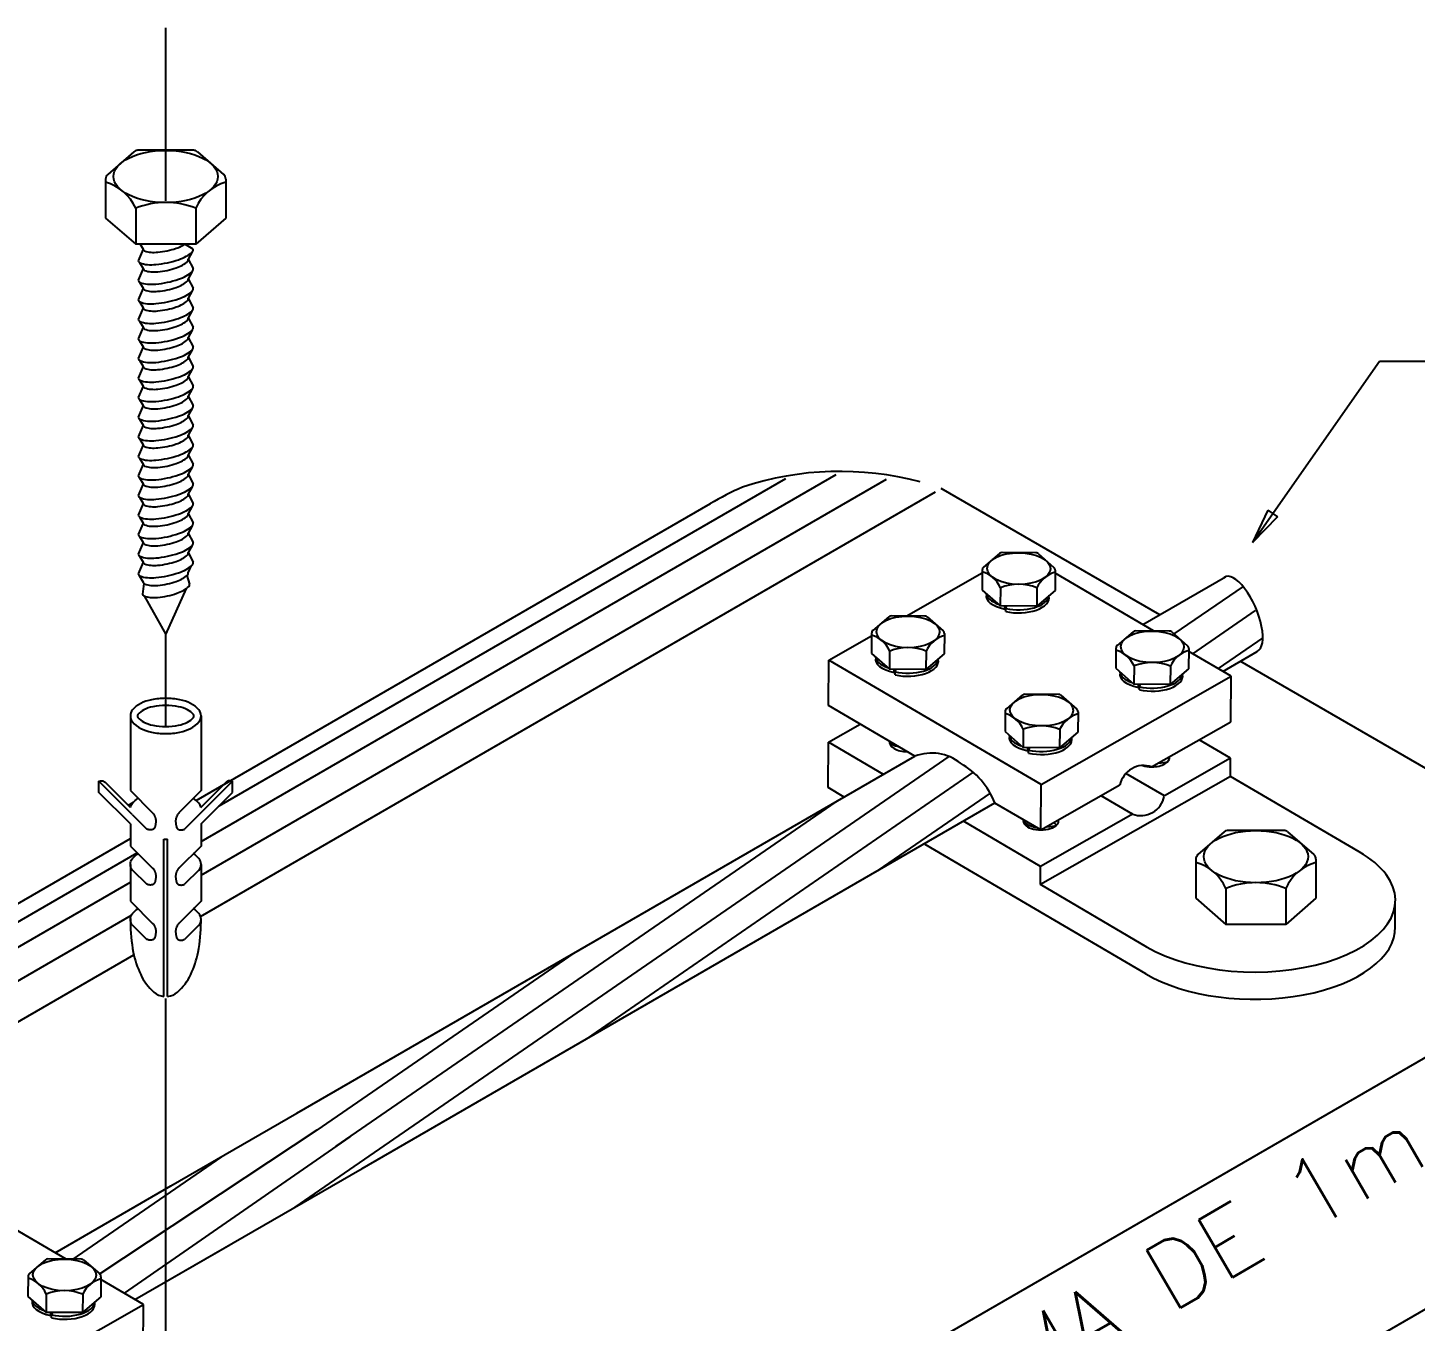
# Model space of a CAD drawing. Header units: millimetres. Extents: x -6398.5 to -6383.7, y -4695 to -4680.2.
# Drawn here: x -6391.243 to -6387.084, y -4685.15 to -4681.273 of the extents above; entities that cross this region are included whole.
import ezdxf

# ---------------------------------------------------------------- set-up
doc = ezdxf.new("R2010")
doc.units = ezdxf.units.MM
doc.header["$LTSCALE"] = 10
doc.linetypes.add('DASHDOT', pattern=[1, 0.5, -0.25, 0, -0.25])
doc.layers.add('Termotécnica', color=7, linetype='Continuous')
doc.styles.add('r80', font='romans.shx')

msp = doc.modelspace()

# ---------------------------------------------------------------- linework, layer by layer
at = {"layer": 'Termotécnica', "color": 1, "linetype": 'DASHDOT'}
for p, q in [((-6390.8295, -4681.7923), (-6390.8295, -4681.2733)), ((-6390.8295, -4683.3675), (-6390.8295, -4683.0921)), ((-6390.8295, -4684.7529), (-6390.8295, -4684.182)), ((-6390.8295, -4685.714), (-6390.8295, -4684.7441))]:
    msp.add_line(p, q, dxfattribs=at)
at = {"layer": 'Termotécnica', "color": 2}
for p, q in [((-6390.9246, -4681.6448), (-6391.0033, -4681.713)), ((-6390.7463, -4681.6404), (-6390.9128, -4681.6404)), ((-6390.7345, -4681.6448), (-6390.6558, -4681.7129)), ((-6391.0095, -4681.7266), (-6391.0095, -4681.8439)), ((-6390.6495, -4681.7266), (-6390.6495, -4681.8439)), ((-6390.9195, -4681.8142), (-6390.9195, -4681.9218)), ((-6390.7396, -4681.8142), (-6390.7396, -4681.9218)), ((-6391.0095, -4681.8439), (-6390.9195, -4681.9218)), ((-6390.6495, -4681.8439), (-6390.7396, -4681.9218)), ((-6390.7396, -4681.9218), (-6390.9195, -4681.9218)), ((-6390.8969, -4681.9366), (-6390.9119, -4681.9714)), ((-6390.9059, -4681.9218), (-6390.8969, -4681.9366)), ((-6390.7473, -4681.9364), (-6390.7724, -4681.9218)), ((-6390.7502, -4681.945), (-6390.7621, -4681.9666)), ((-6390.8969, -4681.9952), (-6390.9119, -4682.03)), ((-6390.9081, -4681.9768), (-6390.8969, -4681.9952)), ((-6390.7621, -4681.9666), (-6390.7473, -4681.9951)), ((-6390.7502, -4682.0036), (-6390.7621, -4682.0253)), ((-6390.9081, -4682.0355), (-6390.8969, -4682.0539)), ((-6390.7621, -4682.0253), (-6390.7473, -4682.0537)), ((-6390.8969, -4682.0539), (-6390.9119, -4682.0886)), ((-6390.7502, -4682.0622), (-6390.7621, -4682.0839)), ((-6390.7621, -4682.0839), (-6390.7473, -4682.1123)), ((-6390.8969, -4682.1125), (-6390.9119, -4682.1473)), ((-6390.9081, -4682.0941), (-6390.8969, -4682.1125)), ((-6390.7502, -4682.1209), (-6390.7621, -4682.1425)), ((-6390.9081, -4682.1527), (-6390.8969, -4682.1711)), ((-6390.7621, -4682.1425), (-6390.7473, -4682.171)), ((-6390.8969, -4682.1711), (-6390.9119, -4682.2059)), ((-6390.9081, -4682.2114), (-6390.8969, -4682.2298)), ((-6390.7502, -4682.1795), (-6390.7621, -4682.2012)), ((-6390.7621, -4682.2012), (-6390.7473, -4682.2296)), ((-6390.8969, -4682.2298), (-6390.9119, -4682.2646)), ((-6390.7502, -4682.2381), (-6390.7621, -4682.2598)), ((-6390.8969, -4682.2884), (-6390.9119, -4682.3232)), ((-6390.9081, -4682.27), (-6390.8969, -4682.2884)), ((-6390.7621, -4682.2598), (-6390.7473, -4682.2882)), ((-6387.5716, -4682.8158), (-6387.1915, -4682.2729)), ((-6387.1915, -4682.2729), (-6386.9415, -4682.2729)), ((-6390.9081, -4682.3286), (-6390.8969, -4682.3471)), ((-6390.7502, -4682.2968), (-6390.7621, -4682.3184)), ((-6390.7621, -4682.3184), (-6390.7473, -4682.3469)), ((-6390.8969, -4682.3471), (-6390.9119, -4682.3818)), ((-6390.7502, -4682.3554), (-6390.7621, -4682.3771)), ((-6390.7621, -4682.3771), (-6390.7473, -4682.4055)), ((-6390.8969, -4682.4057), (-6390.9119, -4682.4405)), ((-6390.9081, -4682.3873), (-6390.8969, -4682.4057)), ((-6390.7502, -4682.4141), (-6390.7621, -4682.4357)), ((-6390.9081, -4682.4459), (-6390.8969, -4682.4643)), ((-6390.7621, -4682.4357), (-6390.7473, -4682.4642)), ((-6390.8969, -4682.4643), (-6390.9119, -4682.4991)), ((-6390.7502, -4682.4727), (-6390.7621, -4682.4944)), ((-6390.7621, -4682.4944), (-6390.7473, -4682.5228)), ((-6390.8969, -4682.523), (-6390.9119, -4682.5577)), ((-6390.9081, -4682.5046), (-6390.8969, -4682.523)), ((-6390.7502, -4682.5313), (-6390.7621, -4682.553)), ((-6390.8969, -4682.5816), (-6390.9119, -4682.6164)), ((-6390.9081, -4682.5632), (-6390.8969, -4682.5816)), ((-6390.7621, -4682.553), (-6390.7473, -4682.5814)), ((-6390.9081, -4682.6218), (-6390.8969, -4682.6402)), ((-6390.7502, -4682.59), (-6390.7621, -4682.6116)), ((-6390.7621, -4682.6116), (-6390.7473, -4682.6401)), ((-6390.8969, -4682.6402), (-6390.9119, -4682.675)), ((-6390.7502, -4682.6486), (-6390.7621, -4682.6703)), ((-6390.8969, -4682.6989), (-6390.9119, -4682.7336)), ((-6390.9081, -4682.6805), (-6390.8969, -4682.6989)), ((-6390.7621, -4682.6703), (-6390.7473, -4682.6987)), ((-6390.7502, -4682.7072), (-6390.7621, -4682.7289)), ((-6390.9081, -4682.7391), (-6390.8969, -4682.7575)), ((-6390.7621, -4682.7289), (-6390.7473, -4682.7573)), ((-6387.526, -4682.7188), (-6387.5716, -4682.8158)), ((-6387.497, -4682.7388), (-6387.5716, -4682.8158)), ((-6387.526, -4682.7188), (-6387.497, -4682.7388)), ((-6390.8969, -4682.7575), (-6390.9119, -4682.7923)), ((-6390.7502, -4682.7659), (-6390.7621, -4682.7875)), ((-6390.7621, -4682.7875), (-6390.7473, -4682.816)), ((-6390.8969, -4682.8162), (-6390.9119, -4682.8509)), ((-6390.9081, -4682.7977), (-6390.8969, -4682.8162)), ((-6390.7502, -4682.8245), (-6390.7621, -4682.8462)), ((-6390.8969, -4682.8748), (-6390.9119, -4682.9096)), ((-6390.9081, -4682.8564), (-6390.8969, -4682.8748)), ((-6390.7621, -4682.8462), (-6390.7473, -4682.8746)), ((-6388.3299, -4682.8486), (-6388.378, -4682.8896)), ((-6388.2217, -4682.8466), (-6388.3228, -4682.8459)), ((-6388.2146, -4682.8493), (-6388.1671, -4682.891)), ((-6390.909, -4682.9144), (-6390.8969, -4682.935)), ((-6390.7663, -4682.9152), (-6390.7585, -4682.9408)), ((-6390.7621, -4682.9064), (-6390.7523, -4682.8852)), ((-6388.6097, -4683.0365), (-6388.3818, -4682.9068)), ((-6388.3818, -4682.8978), (-6388.3822, -4682.9584)), ((-6388.1634, -4682.8992), (-6388.1638, -4682.9598)), ((-6387.8682, -4683.0809), (-6388.1634, -4682.9079)), ((-6390.8946, -4682.9389), (-6390.8992, -4682.9707)), ((-6390.8295, -4683.0921), (-6390.7667, -4682.9533)), ((-6388.3822, -4682.9584), (-6388.3279, -4683.006)), ((-6388.3275, -4682.9513), (-6388.3279, -4683.006)), ((-6388.2183, -4682.952), (-6388.2187, -4683.0067)), ((-6388.1638, -4682.9598), (-6388.2187, -4683.0067)), ((-6390.8943, -4682.9762), (-6390.8295, -4683.0921)), ((-6388.6619, -4683.0383), (-6388.7099, -4683.0794)), ((-6388.5537, -4683.0364), (-6388.6547, -4683.0357)), ((-6388.5466, -4683.0391), (-6388.4991, -4683.0807)), ((-6388.2187, -4683.0067), (-6388.3279, -4683.006)), ((-6388.3141, -4683.0155), (-6388.3099, -4683.0061)), ((-6388.3141, -4683.0155), (-6388.3141, -4683.0062)), ((-6388.3114, -4683.0227), (-6388.3113, -4683.0135)), ((-6388.3113, -4683.0135), (-6388.3079, -4683.0061)), ((-6387.9295, -4683.0832), (-6387.9775, -4683.1242)), ((-6387.8213, -4683.0812), (-6387.9223, -4683.0806)), ((-6387.8142, -4683.0839), (-6387.7667, -4683.1256)), ((-6387.8142, -4683.0839), (-6387.7667, -4683.1256)), ((-6388.8415, -4683.1683), (-6388.7138, -4683.0956)), ((-6388.7137, -4683.0876), (-6388.7141, -4683.1481)), ((-6388.4953, -4683.089), (-6388.4957, -4683.1495)), ((-6388.8424, -4683.3048), (-6388.8415, -4683.1683)), ((-6388.2055, -4683.5409), (-6388.8415, -4683.1683)), ((-6388.7141, -4683.1481), (-6388.6598, -4683.1958)), ((-6388.6595, -4683.1411), (-6388.6598, -4683.1958)), ((-6388.5503, -4683.1418), (-6388.5507, -4683.1965)), ((-6388.4957, -4683.1495), (-6388.5507, -4683.1965)), ((-6387.9814, -4683.1325), (-6387.9817, -4683.193)), ((-6387.9814, -4683.1325), (-6387.9817, -4683.193)), ((-6387.763, -4683.1338), (-6387.7633, -4683.1944)), ((-6387.636, -4683.2169), (-6387.763, -4683.1425)), ((-6388.5507, -4683.1965), (-6388.6598, -4683.1958)), ((-6388.6461, -4683.2052), (-6388.6418, -4683.1959)), ((-6388.6461, -4683.2052), (-6388.6461, -4683.196)), ((-6388.6433, -4683.2033), (-6388.6398, -4683.1959)), ((-6388.6433, -4683.2125), (-6388.6433, -4683.2033)), ((-6387.9817, -4683.193), (-6387.9274, -4683.2406)), ((-6387.9271, -4683.1859), (-6387.9274, -4683.2406)), ((-6387.8179, -4683.1866), (-6387.8183, -4683.2413)), ((-6387.7633, -4683.1944), (-6387.8183, -4683.2413)), ((-6388.2055, -4683.5409), (-6387.636, -4683.2169)), ((-6387.8183, -4683.2413), (-6387.9274, -4683.2406)), ((-6387.9137, -4683.2501), (-6387.9094, -4683.2407)), ((-6387.9137, -4683.2501), (-6387.9137, -4683.2409)), ((-6387.9109, -4683.2481), (-6387.9074, -4683.2407)), ((-6387.9109, -4683.2573), (-6387.9109, -4683.2481)), ((-6387.6369, -4683.3534), (-6387.636, -4683.2169)), ((-6388.2615, -4683.2729), (-6388.3095, -4683.314)), ((-6388.1533, -4683.271), (-6388.2543, -4683.2703)), ((-6388.1461, -4683.2737), (-6388.0986, -4683.3153)), ((-6388.5837, -4683.4563), (-6388.8424, -4683.3048)), ((-6388.3133, -4683.3222), (-6388.3137, -4683.3828)), ((-6388.0949, -4683.3236), (-6388.0953, -4683.3842)), ((-6390.9354, -4683.3358), (-6390.9354, -4683.5592)), ((-6390.7237, -4683.3358), (-6390.7237, -4683.5592)), ((-6388.8431, -4683.414), (-6388.7481, -4683.36)), ((-6388.259, -4683.3757), (-6388.2594, -4683.4304)), ((-6388.1499, -4683.3764), (-6388.1502, -4683.4311)), ((-6387.8742, -4683.4884), (-6387.6369, -4683.3534)), ((-6388.8439, -4683.5505), (-6388.8431, -4683.414)), ((-6388.678, -4683.5107), (-6388.8431, -4683.414)), ((-6388.3137, -4683.3828), (-6388.2594, -4683.4304)), ((-6388.0953, -4683.3842), (-6388.1502, -4683.4311)), ((-6387.6376, -4683.4626), (-6387.7318, -4683.4074)), ((-6388.1502, -4683.4311), (-6388.2594, -4683.4304)), ((-6388.2457, -4683.4399), (-6388.2414, -4683.4305)), ((-6388.2457, -4683.4399), (-6388.2456, -4683.4306)), ((-6388.2429, -4683.4471), (-6388.2428, -4683.4379)), ((-6388.2428, -4683.4379), (-6388.2394, -4683.4305)), ((-6387.6376, -4683.4626), (-6387.836, -4683.5755)), ((-6387.8212, -4683.4642), (-6387.8263, -4683.4612)), ((-6387.6379, -4683.5172), (-6387.6376, -4683.4626)), ((-6391.0295, -4683.5649), (-6391.0295, -4683.5316)), ((-6390.9297, -4683.6314), (-6391.0295, -4683.5316)), ((-6390.9348, -4683.6097), (-6391.0105, -4683.534)), ((-6390.7294, -4683.6314), (-6390.6296, -4683.5316)), ((-6390.7243, -4683.6097), (-6390.6486, -4683.534)), ((-6390.6296, -4683.5649), (-6390.6296, -4683.5316)), ((-6387.6379, -4683.5172), (-6388.2074, -4683.8412)), ((-6388.2064, -4683.6774), (-6388.2055, -4683.5409)), ((-6388.2064, -4683.6774), (-6387.9691, -4683.5424)), ((-6387.836, -4683.5755), (-6387.9516, -4683.5078)), ((-6387.2522, -4683.7432), (-6387.6379, -4683.5172)), ((-6390.9354, -4683.659), (-6391.0295, -4683.5649)), ((-6390.9354, -4683.5592), (-6390.8689, -4683.6257)), ((-6390.7237, -4683.5592), (-6390.7902, -4683.6257)), ((-6390.7237, -4683.659), (-6390.6296, -4683.5649)), ((-6388.7957, -4683.5787), (-6388.8439, -4683.5505)), ((-6387.9316, -4683.6299), (-6388.0258, -4683.5747)), ((-6390.9414, -4683.6031), (-6390.9261, -4683.5942)), ((-6388.2064, -4683.6774), (-6388.3443, -4683.5966)), ((-6390.9354, -4683.659), (-6390.9354, -4683.7255)), ((-6390.9297, -4683.6314), (-6390.8864, -4683.6747)), ((-6390.7294, -4683.6314), (-6390.7727, -4683.6747)), ((-6390.7237, -4683.659), (-6390.7237, -4683.7255)), ((-6388.2071, -4683.7866), (-6388.4386, -4683.651)), ((-6388.2453, -4683.6611), (-6388.2519, -4683.6633)), ((-6387.9299, -4683.6289), (-6388.2071, -4683.7866)), ((-6388.1678, -4683.6554), (-6388.1591, -4683.6628)), ((-6388.1625, -4683.6639), (-6388.1611, -4683.6647)), ((-6390.8354, -4684.1763), (-6390.8354, -4683.7054)), ((-6390.8354, -4683.7054), (-6390.8237, -4683.7054)), ((-6390.8237, -4684.1763), (-6390.8237, -4683.7054)), ((-6387.6569, -4683.6832), (-6387.7356, -4683.7513)), ((-6387.4786, -4683.6788), (-6387.6451, -4683.6788)), ((-6387.4668, -4683.6832), (-6387.388, -4683.7513)), ((-6390.9354, -4683.7255), (-6390.8669, -4683.794)), ((-6390.7237, -4683.7255), (-6390.7922, -4683.794)), ((-6387.8916, -4684.1086), (-6388.553, -4683.721)), ((-6387.8916, -4684.1086), (-6388.553, -4683.721)), ((-6390.9354, -4683.7806), (-6390.9354, -4683.8908)), ((-6390.7237, -4683.7806), (-6390.7237, -4683.8908)), ((-6388.2074, -4683.8412), (-6388.2071, -4683.7866)), ((-6387.7418, -4683.7649), (-6387.7418, -4683.8822)), ((-6387.3818, -4683.7649), (-6387.3818, -4683.8822)), ((-6390.9297, -4683.7966), (-6390.8864, -4683.8399)), ((-6390.7294, -4683.7966), (-6390.7727, -4683.8399)), ((-6387.8885, -4684.0282), (-6388.2074, -4683.8412)), ((-6387.6518, -4683.8525), (-6387.6518, -4683.9602)), ((-6387.4718, -4683.8525), (-6387.4718, -4683.9602)), ((-6390.9354, -4683.8908), (-6390.8669, -4683.9592)), ((-6390.7237, -4683.8908), (-6390.7922, -4683.9592)), ((-6387.7418, -4683.8822), (-6387.6518, -4683.9602)), ((-6387.3818, -4683.8822), (-6387.4718, -4683.9602)), ((-6387.1444, -4683.9674), (-6387.1444, -4683.9)), ((-6390.9297, -4683.9619), (-6390.8864, -4684.0052)), ((-6390.7294, -4683.9619), (-6390.7727, -4684.0052)), ((-6387.4718, -4683.9602), (-6387.6518, -4683.9602)), ((-6391.1279, -4684.9637), (-6391.424, -4684.7903)), ((-6390.9217, -4685.0846), (-6390.6375, -4684.9204)), ((-6391.19, -4684.9656), (-6391.2381, -4685.0066)), ((-6391.0818, -4684.9636), (-6391.1829, -4684.9629)), ((-6391.0747, -4684.9663), (-6391.0272, -4685.0079)), ((-6391.0747, -4684.9663), (-6391.0272, -4685.0079)), ((-6391.2419, -4685.0148), (-6391.2423, -4685.0754)), ((-6391.2419, -4685.0148), (-6391.2423, -4685.0754)), ((-6391.0235, -4685.0162), (-6391.0239, -4685.0768)), ((-6390.8965, -4685.0993), (-6391.0235, -4685.0249)), ((-6391.2423, -4685.0754), (-6391.1879, -4685.123)), ((-6391.1876, -4685.0683), (-6391.1879, -4685.123)), ((-6391.0784, -4685.069), (-6391.0788, -4685.1237)), ((-6391.0239, -4685.0768), (-6391.0788, -4685.1237)), ((-6391.466, -4685.4233), (-6390.8965, -4685.0993)), ((-6391.0788, -4685.1237), (-6391.1879, -4685.123)), ((-6391.1742, -4685.1325), (-6391.1699, -4685.1231)), ((-6391.1742, -4685.1325), (-6391.1742, -4685.1232)), ((-6391.1714, -4685.1305), (-6391.168, -4685.1231)), ((-6390.8974, -4685.2358), (-6390.8965, -4685.0993)), ((-6391.1715, -4685.1397), (-6391.1714, -4685.1305))]:
    msp.add_line(p, q, dxfattribs=at)
at = {"layer": 'Termotécnica', "color": 1, "ltscale": 30}
for p, q in [((-6390.7237, -4683.7119), (-6388.8197, -4682.6126)), ((-6390.7237, -4683.8126), (-6388.6687, -4682.6262)), ((-6390.6693, -4683.6046), (-6388.9708, -4682.624)), ((-6390.7253, -4683.9364), (-6388.522, -4682.6643)), ((-6387.6003, -4682.9474), (-6387.8073, -4683.09)), ((-6387.5638, -4683.0198), (-6387.7517, -4683.1492)), ((-6387.5411, -4683.1017), (-6387.6752, -4683.194)), ((-6388.482, -4683.4572), (-6390.4428, -4684.808)), ((-6388.4091, -4683.5046), (-6389.5684, -4684.3032)), ((-6388.3583, -4683.5671), (-6388.6939, -4683.7983)), ((-6388.8212, -4683.5934), (-6390.3192, -4684.6254)), ((-6393.301, -4685.124), (-6390.9146, -4683.7463)), ((-6393.1498, -4685.1126), (-6390.9354, -4683.8341)), ((-6392.9988, -4685.1262), (-6390.9323, -4683.9331)), ((-6392.8521, -4685.1643), (-6390.9249, -4684.0516)), ((-6389.6058, -4684.0464), (-6390.3762, -4684.5771)), ((-6390.241, -4686.9533), (-6385.8938, -4684.4434)), ((-6390.3762, -4684.5771), (-6391.0274, -4685.0078)), ((-6390.2781, -4684.5971), (-6390.9541, -4685.0656)), ((-6390.6627, -4684.6566), (-6391.1109, -4684.9653))]:
    msp.add_line(p, q, dxfattribs=at)
at = {"layer": 'Termotécnica', "color": 3, "ltscale": 30}
for p, q in [((-6387.8499, -4683.0326), (-6388.5049, -4682.6544)), ((-6390.7382, -4683.5892), (-6389.197, -4682.6994)), ((-6386.3976, -4683.8711), (-6387.6088, -4683.1718)), ((-6393.5356, -4685.2043), (-6390.9354, -4683.703))]:
    msp.add_line(p, q, dxfattribs=at)
at = {"layer": 'Termotécnica', "color": 2, "ltscale": 30}
for p, q in [((-6387.9006, -4683.0619), (-6387.6528, -4682.9189)), ((-6387.6613, -4683.2021), (-6387.558, -4683.1424)), ((-6390.4366, -4684.526), (-6388.5837, -4683.4563)), ((-6390.241, -4684.6916), (-6388.3444, -4683.5965)), ((-6390.8139, -4684.7439), (-6390.4366, -4684.526)), ((-6390.9217, -4685.0846), (-6390.241, -4684.6916)), ((-6391.1611, -4684.9443), (-6390.8137, -4684.7437))]:
    msp.add_line(p, q, dxfattribs=at)
at = {"layer": 'Termotécnica', "color": 1}
msp.add_line((-6390.4692, -4686.3307), (-6386.7321, -4684.1731), dxfattribs=at)
for points in [[(-6390.9119, -4681.9714, 0.24548), (-6390.9067, -4681.9776, 0.082009), (-6390.8842, -4681.983, 0.04047), (-6390.8588, -4681.9828, 0.029714), (-6390.8246, -4681.9776, 0.029714), (-6390.7912, -4681.9684, 0.04047), (-6390.7679, -4681.9583, 0.082009), (-6390.7495, -4681.9443, 0.24548), (-6390.7473, -4681.9364, 0.24548)], [(-6390.8969, -4681.9366, 0.24548), (-6390.8926, -4681.9417, 0.082009), (-6390.8742, -4681.9461, 0.04047), (-6390.8534, -4681.9459, 0.029714), (-6390.8254, -4681.9417, 0.029714), (-6390.7981, -4681.9342, 0.04047), (-6390.779, -4681.9259, 0.033394), (-6390.7724, -4681.9218)], [(-6390.9119, -4682.03, 0.24548), (-6390.9067, -4682.0363, 0.082009), (-6390.8842, -4682.0417, 0.04047), (-6390.8588, -4682.0414, 0.029714), (-6390.8246, -4682.0362, 0.029714), (-6390.7912, -4682.0271, 0.04047), (-6390.7679, -4682.0169, 0.082009), (-6390.7495, -4682.0029, 0.24548), (-6390.7473, -4681.9951, 0.24548)], [(-6390.8969, -4681.9952, 0.24548), (-6390.8926, -4682.0004, 0.082009), (-6390.8742, -4682.0048, 0.04047), (-6390.8534, -4682.0046, 0.029714), (-6390.8254, -4682.0003, 0.029714), (-6390.7981, -4681.9928, 0.04047), (-6390.779, -4681.9845, 0.082009), (-6390.7639, -4681.973, 0.24548), (-6390.7621, -4681.9666, 0.24548)], [(-6390.8969, -4682.0539, 0.24548), (-6390.8926, -4682.059, 0.082009), (-6390.8742, -4682.0634, 0.04047), (-6390.8534, -4682.0632, 0.029714), (-6390.8254, -4682.059, 0.029714), (-6390.7981, -4682.0515, 0.04047), (-6390.779, -4682.0432, 0.082009), (-6390.7639, -4682.0317, 0.24548), (-6390.7621, -4682.0253, 0.24548)], [(-6390.9119, -4682.0886, 0.24548), (-6390.9067, -4682.0949, 0.082009), (-6390.8842, -4682.1003, 0.04047), (-6390.8588, -4682.1, 0.029714), (-6390.8246, -4682.0949, 0.029714), (-6390.7912, -4682.0857, 0.04047), (-6390.7679, -4682.0756, 0.082009), (-6390.7495, -4682.0615, 0.24548), (-6390.7473, -4682.0537, 0.24548)], [(-6390.8969, -4682.1125, 0.24548), (-6390.8926, -4682.1176, 0.082009), (-6390.8742, -4682.1221, 0.04047), (-6390.8534, -4682.1219, 0.029714), (-6390.8254, -4682.1176, 0.029714), (-6390.7981, -4682.1101, 0.04047), (-6390.779, -4682.1018, 0.082009), (-6390.7639, -4682.0903, 0.24548), (-6390.7621, -4682.0839, 0.24548)], [(-6390.9119, -4682.1473, 0.24548), (-6390.9067, -4682.1535, 0.082009), (-6390.8842, -4682.1589, 0.04047), (-6390.8588, -4682.1587, 0.029714), (-6390.8246, -4682.1535, 0.029714), (-6390.7912, -4682.1443, 0.04047), (-6390.7679, -4682.1342, 0.082009), (-6390.7495, -4682.1202, 0.24548), (-6390.7473, -4682.1123, 0.24548)], [(-6390.8969, -4682.1711, 0.24548), (-6390.8926, -4682.1763, 0.082009), (-6390.8742, -4682.1807, 0.04047), (-6390.8534, -4682.1805, 0.029714), (-6390.8254, -4682.1763, 0.029714), (-6390.7981, -4682.1687, 0.04047), (-6390.779, -4682.1605, 0.082009), (-6390.7639, -4682.149, 0.24548), (-6390.7621, -4682.1425, 0.24548)], [(-6390.9119, -4682.2059, 0.24548), (-6390.9067, -4682.2122, 0.082009), (-6390.8842, -4682.2176, 0.04047), (-6390.8588, -4682.2173, 0.029714), (-6390.8246, -4682.2122, 0.029714), (-6390.7912, -4682.203, 0.04047), (-6390.7679, -4682.1929, 0.082009), (-6390.7495, -4682.1788, 0.24548), (-6390.7473, -4682.171, 0.24548)], [(-6390.8969, -4682.2298, 0.24548), (-6390.8926, -4682.2349, 0.082009), (-6390.8742, -4682.2393, 0.04047), (-6390.8534, -4682.2391, 0.029714), (-6390.8254, -4682.2349, 0.029714), (-6390.7981, -4682.2274, 0.04047), (-6390.779, -4682.2191, 0.082009), (-6390.7639, -4682.2076, 0.24548), (-6390.7621, -4682.2012, 0.24548)], [(-6390.9119, -4682.2646, 0.24548), (-6390.9067, -4682.2708, 0.082009), (-6390.8842, -4682.2762, 0.04047), (-6390.8588, -4682.276, 0.029714), (-6390.8246, -4682.2708, 0.029714), (-6390.7912, -4682.2616, 0.04047), (-6390.7679, -4682.2515, 0.082009), (-6390.7495, -4682.2374, 0.24548), (-6390.7473, -4682.2296, 0.24548)], [(-6390.9119, -4682.3232, 0.24548), (-6390.9067, -4682.3295, 0.082009), (-6390.8842, -4682.3348, 0.04047), (-6390.8588, -4682.3346, 0.029714), (-6390.8246, -4682.3294, 0.029714), (-6390.7912, -4682.3202, 0.04047), (-6390.7679, -4682.3101, 0.082009), (-6390.7495, -4682.2961, 0.24548), (-6390.7473, -4682.2882, 0.24548)], [(-6390.8969, -4682.2884, 0.24548), (-6390.8926, -4682.2936, 0.082009), (-6390.8742, -4682.298, 0.04047), (-6390.8534, -4682.2978, 0.029714), (-6390.8254, -4682.2935, 0.029714), (-6390.7981, -4682.286, 0.04047), (-6390.779, -4682.2777, 0.082009), (-6390.7639, -4682.2662, 0.24548), (-6390.7621, -4682.2598, 0.24548)], [(-6390.8969, -4682.3471, 0.24548), (-6390.8926, -4682.3522, 0.082009), (-6390.8742, -4682.3566, 0.04047), (-6390.8534, -4682.3564, 0.029714), (-6390.8254, -4682.3522, 0.029714), (-6390.7981, -4682.3446, 0.04047), (-6390.779, -4682.3364, 0.082009), (-6390.7639, -4682.3249, 0.24548), (-6390.7621, -4682.3184, 0.24548)], [(-6390.9119, -4682.3818, 0.24548), (-6390.9067, -4682.3881, 0.082009), (-6390.8842, -4682.3935, 0.04047), (-6390.8588, -4682.3932, 0.029714), (-6390.8246, -4682.3881, 0.029714), (-6390.7912, -4682.3789, 0.04047), (-6390.7679, -4682.3688, 0.082009), (-6390.7495, -4682.3547, 0.24548), (-6390.7473, -4682.3469, 0.24548)], [(-6390.8969, -4682.4057, 0.24548), (-6390.8926, -4682.4108, 0.082009), (-6390.8742, -4682.4152, 0.04047), (-6390.8534, -4682.415, 0.029714), (-6390.8254, -4682.4108, 0.029714), (-6390.7981, -4682.4033, 0.04047), (-6390.779, -4682.395, 0.082009), (-6390.7639, -4682.3835, 0.24548), (-6390.7621, -4682.3771, 0.24548)], [(-6390.9119, -4682.4405, 0.24548), (-6390.9067, -4682.4467, 0.082009), (-6390.8842, -4682.4521, 0.04047), (-6390.8588, -4682.4519, 0.029714), (-6390.8246, -4682.4467, 0.029714), (-6390.7912, -4682.4375, 0.04047), (-6390.7679, -4682.4274, 0.082009), (-6390.7495, -4682.4134, 0.24548), (-6390.7473, -4682.4055, 0.24548)], [(-6390.8969, -4682.4643, 0.24548), (-6390.8926, -4682.4695, 0.082009), (-6390.8742, -4682.4739, 0.04047), (-6390.8534, -4682.4737, 0.029714), (-6390.8254, -4682.4694, 0.029714), (-6390.7981, -4682.4619, 0.04047), (-6390.779, -4682.4536, 0.082009), (-6390.7639, -4682.4421, 0.24548), (-6390.7621, -4682.4357, 0.24548)], [(-6390.9119, -4682.4991, 0.24548), (-6390.9067, -4682.5054, 0.082009), (-6390.8842, -4682.5107, 0.04047), (-6390.8588, -4682.5105, 0.029714), (-6390.8246, -4682.5053, 0.029714), (-6390.7912, -4682.4962, 0.04047), (-6390.7679, -4682.486, 0.082009), (-6390.7495, -4682.472, 0.24548), (-6390.7473, -4682.4642, 0.24548)], [(-6390.8969, -4682.523, 0.24548), (-6390.8926, -4682.5281, 0.082009), (-6390.8742, -4682.5325, 0.04047), (-6390.8534, -4682.5323, 0.029714), (-6390.8254, -4682.5281, 0.029714), (-6390.7981, -4682.5206, 0.04047), (-6390.779, -4682.5123, 0.082009), (-6390.7639, -4682.5008, 0.24548), (-6390.7621, -4682.4944, 0.24548)], [(-6390.9119, -4682.5577, 0.24548), (-6390.9067, -4682.564, 0.082009), (-6390.8842, -4682.5694, 0.04047), (-6390.8588, -4682.5691, 0.029714), (-6390.8246, -4682.564, 0.029714), (-6390.7912, -4682.5548, 0.04047), (-6390.7679, -4682.5447, 0.082009), (-6390.7495, -4682.5306, 0.24548), (-6390.7473, -4682.5228, 0.24548)], [(-6390.9119, -4682.6164, 0.24548), (-6390.9067, -4682.6226, 0.082009), (-6390.8842, -4682.628, 0.04047), (-6390.8588, -4682.6278, 0.029714), (-6390.8246, -4682.6226, 0.029714), (-6390.7912, -4682.6134, 0.04047), (-6390.7679, -4682.6033, 0.082009), (-6390.7495, -4682.5893, 0.24548), (-6390.7473, -4682.5814, 0.24548)], [(-6390.8969, -4682.5816, 0.24548), (-6390.8926, -4682.5867, 0.082009), (-6390.8742, -4682.5911, 0.04047), (-6390.8534, -4682.5909, 0.029714), (-6390.8254, -4682.5867, 0.029714), (-6390.7981, -4682.5792, 0.04047), (-6390.779, -4682.5709, 0.082009), (-6390.7639, -4682.5594, 0.24548), (-6390.7621, -4682.553, 0.24548)], [(-6390.8969, -4682.6402, 0.24548), (-6390.8926, -4682.6454, 0.082009), (-6390.8742, -4682.6498, 0.04047), (-6390.8534, -4682.6496, 0.029714), (-6390.8254, -4682.6454, 0.029714), (-6390.7981, -4682.6378, 0.04047), (-6390.779, -4682.6296, 0.082009), (-6390.7639, -4682.618, 0.24548), (-6390.7621, -4682.6116, 0.24548)], [(-6390.9119, -4682.675, 0.24548), (-6390.9067, -4682.6813, 0.082009), (-6390.8842, -4682.6867, 0.04047), (-6390.8588, -4682.6864, 0.029714), (-6390.8246, -4682.6813, 0.029714), (-6390.7912, -4682.6721, 0.04047), (-6390.7679, -4682.662, 0.082009), (-6390.7495, -4682.6479, 0.24548), (-6390.7473, -4682.6401, 0.24548)], [(-6390.9119, -4682.7336, 0.24548), (-6390.9067, -4682.7399, 0.082009), (-6390.8842, -4682.7453, 0.04047), (-6390.8588, -4682.7451, 0.029714), (-6390.8246, -4682.7399, 0.029714), (-6390.7912, -4682.7307, 0.04047), (-6390.7679, -4682.7206, 0.082009), (-6390.7495, -4682.7065, 0.24548), (-6390.7473, -4682.6987, 0.24548)], [(-6390.8969, -4682.6989, 0.24548), (-6390.8926, -4682.704, 0.082009), (-6390.8742, -4682.7084, 0.04047), (-6390.8534, -4682.7082, 0.029714), (-6390.8254, -4682.704, 0.029714), (-6390.7981, -4682.6965, 0.04047), (-6390.779, -4682.6882, 0.082009), (-6390.7639, -4682.6767, 0.24548), (-6390.7621, -4682.6703, 0.24548)], [(-6390.8969, -4682.7575, 0.24548), (-6390.8926, -4682.7627, 0.082009), (-6390.8742, -4682.7671, 0.04047), (-6390.8534, -4682.7669, 0.029714), (-6390.8254, -4682.7626, 0.029714), (-6390.7981, -4682.7551, 0.04047), (-6390.779, -4682.7468, 0.082009), (-6390.7639, -4682.7353, 0.24548), (-6390.7621, -4682.7289, 0.24548)], [(-6390.9119, -4682.7923, 0.24548), (-6390.9067, -4682.7986, 0.082009), (-6390.8842, -4682.8039, 0.04047), (-6390.8588, -4682.8037, 0.029714), (-6390.8246, -4682.7985, 0.029714), (-6390.7912, -4682.7893, 0.04047), (-6390.7679, -4682.7792, 0.082009), (-6390.7495, -4682.7652, 0.24548), (-6390.7473, -4682.7573, 0.24548)], [(-6390.8969, -4682.8162, 0.24548), (-6390.8926, -4682.8213, 0.082009), (-6390.8742, -4682.8257, 0.04047), (-6390.8534, -4682.8255, 0.029714), (-6390.8254, -4682.8213, 0.029714), (-6390.7981, -4682.8137, 0.04047), (-6390.779, -4682.8055, 0.082009), (-6390.7639, -4682.794, 0.24548), (-6390.7621, -4682.7875, 0.24548)], [(-6390.9119, -4682.8509, 0.24548), (-6390.9067, -4682.8572, 0.082009), (-6390.8842, -4682.8626, 0.04047), (-6390.8588, -4682.8623, 0.029714), (-6390.8246, -4682.8572, 0.029714), (-6390.7912, -4682.848, 0.04047), (-6390.7679, -4682.8379, 0.082009), (-6390.7495, -4682.8238, 0.24548), (-6390.7473, -4682.816, 0.24548)], [(-6390.9119, -4682.9096, 0.24548), (-6390.9067, -4682.9158, 0.082009), (-6390.8842, -4682.9212, 0.04047), (-6390.8588, -4682.921, 0.029714), (-6390.8246, -4682.9158, 0.029714), (-6390.7912, -4682.9066, 0.04047), (-6390.7679, -4682.8965, 0.082009), (-6390.7495, -4682.8825, 0.24548), (-6390.7473, -4682.8746, 0.24548)], [(-6390.8969, -4682.8748, 0.24548), (-6390.8926, -4682.8799, 0.082009), (-6390.8742, -4682.8843, 0.04047), (-6390.8534, -4682.8841, 0.029714), (-6390.8254, -4682.8799, 0.029714), (-6390.7981, -4682.8724, 0.04047), (-6390.779, -4682.8641, 0.082009), (-6390.7639, -4682.8526, 0.24548), (-6390.7621, -4682.8462, 0.24548)], [(-6390.8969, -4682.935, 0.24548), (-6390.8926, -4682.9401, 0.082009), (-6390.8742, -4682.9445, 0.04047), (-6390.8534, -4682.9443, 0.029714), (-6390.8254, -4682.9401, 0.029714), (-6390.7981, -4682.9326, 0.04047), (-6390.779, -4682.9243, 0.082009), (-6390.7639, -4682.9128, 0.24548), (-6390.7621, -4682.9064, 0.24548)], [(-6390.8992, -4682.9707, 0.24548), (-6390.8948, -4682.976, 0.082009), (-6390.8756, -4682.9806, 0.04047), (-6390.8538, -4682.9804, 0.029714), (-6390.8245, -4682.976, 0.029714), (-6390.796, -4682.9681, 0.04047), (-6390.776, -4682.9595, 0.082009), (-6390.7603, -4682.9475, 0.24548), (-6390.7585, -4682.9408, 0.24548)]]:
    msp.add_lwpolyline(points, format="xyb", dxfattribs=at)
at = {"layer": 'Termotécnica', "color": 2}
for points in [[(-6390.7237, -4683.3358, 0.174705), (-6390.7302, -4683.3178, 0.104203), (-6390.7547, -4683.2984, 0.064948), (-6390.7867, -4683.2872, 0.051099), (-6390.8295, -4683.2829, 0.051099), (-6390.8723, -4683.2872, 0.064948), (-6390.9044, -4683.2984, 0.104203), (-6390.9289, -4683.3178, 0.174705), (-6390.9354, -4683.3358, 0.174705), (-6390.9289, -4683.3537, 0.104203), (-6390.9044, -4683.3732, 0.064948), (-6390.8723, -4683.3843, 0.051099), (-6390.8295, -4683.3887, 0.051099), (-6390.7867, -4683.3843, 0.064948), (-6390.7547, -4683.3732, 0.104203), (-6390.7302, -4683.3537, 0.174705)], [(-6390.7449, -4683.3358, 0.174705), (-6390.7465, -4683.3314, 0.104203), (-6390.7642, -4683.3173, 0.064948), (-6390.791, -4683.308, 0.051099), (-6390.8295, -4683.304, 0.051099), (-6390.8681, -4683.308, 0.064948), (-6390.8949, -4683.3173, 0.104203), (-6390.9126, -4683.3314, 0.174705), (-6390.9142, -4683.3358, 0.174705), (-6390.9126, -4683.3402, 0.104203), (-6390.8949, -4683.3543, 0.064948), (-6390.8681, -4683.3636, 0.051099), (-6390.8295, -4683.3675, 0.051099), (-6390.791, -4683.3636, 0.064948), (-6390.7642, -4683.3543, 0.104203), (-6390.7465, -4683.3402, 0.174705)]]:
    msp.add_lwpolyline(points, format="xyb", close=True, dxfattribs=at)
for points in [[(-6391.0295, -4683.5316), (-6391.0247, -4683.5297), (-6391.0175, -4683.5306), (-6391.0105, -4683.534)], [(-6390.6296, -4683.5316), (-6390.6344, -4683.5297), (-6390.6416, -4683.5306), (-6390.6486, -4683.534)], [(-6390.8689, -4683.6257), (-6390.8675, -4683.6279), (-6390.8663, -4683.6298), (-6390.8652, -4683.6315), (-6390.8643, -4683.6331), (-6390.8636, -4683.6345), (-6390.8629, -4683.6358), (-6390.8624, -4683.6369), (-6390.8619, -4683.638), (-6390.8615, -4683.639), (-6390.8612, -4683.6399), (-6390.8609, -4683.6408), (-6390.8606, -4683.6416), (-6390.8604, -4683.6424), (-6390.8602, -4683.6432), (-6390.86, -4683.644), (-6390.8598, -4683.6448), (-6390.8597, -4683.6456), (-6390.8596, -4683.6465), (-6390.8595, -4683.6474), (-6390.8594, -4683.6483), (-6390.8593, -4683.6492), (-6390.8592, -4683.6502), (-6390.8592, -4683.6511), (-6390.8592, -4683.6521), (-6390.8593, -4683.6531), (-6390.8593, -4683.6541), (-6390.8594, -4683.6552), (-6390.8595, -4683.6562), (-6390.8597, -4683.6572), (-6390.8598, -4683.6582), (-6390.86, -4683.6592), (-6390.8601, -4683.6602), (-6390.8603, -4683.6611), (-6390.8604, -4683.6621), (-6390.8606, -4683.663), (-6390.8607, -4683.6639), (-6390.8609, -4683.6648), (-6390.8611, -4683.6657), (-6390.8613, -4683.6665), (-6390.8616, -4683.6673), (-6390.8618, -4683.6681), (-6390.8621, -4683.6689), (-6390.8624, -4683.6697), (-6390.8628, -4683.6704), (-6390.8631, -4683.6711), (-6390.8635, -4683.6718), (-6390.8639, -4683.6724), (-6390.8643, -4683.673), (-6390.8647, -4683.6735), (-6390.8652, -4683.674), (-6390.8656, -4683.6744), (-6390.8661, -4683.6748), (-6390.8666, -4683.6751), (-6390.8671, -4683.6754), (-6390.8676, -4683.6757), (-6390.8681, -4683.676), (-6390.8687, -4683.6762), (-6390.8692, -4683.6764), (-6390.8698, -4683.6765), (-6390.8704, -4683.6766), (-6390.8711, -4683.6768), (-6390.8718, -4683.6769), (-6390.8726, -4683.677), (-6390.8735, -4683.6771), (-6390.8745, -4683.6771), (-6390.8756, -4683.6772), (-6390.8769, -4683.6771), (-6390.8784, -4683.677), (-6390.88, -4683.6767), (-6390.8819, -4683.6763), (-6390.884, -4683.6756), (-6390.8864, -4683.6747)], [(-6390.7902, -4683.6257), (-6390.7916, -4683.6279), (-6390.7928, -4683.6298), (-6390.7939, -4683.6315), (-6390.7947, -4683.6331), (-6390.7955, -4683.6345), (-6390.7961, -4683.6358), (-6390.7967, -4683.6369), (-6390.7972, -4683.638), (-6390.7976, -4683.639), (-6390.7979, -4683.6399), (-6390.7982, -4683.6408), (-6390.7985, -4683.6416), (-6390.7987, -4683.6424), (-6390.7989, -4683.6432), (-6390.7991, -4683.644), (-6390.7992, -4683.6448), (-6390.7994, -4683.6456), (-6390.7995, -4683.6465), (-6390.7996, -4683.6474), (-6390.7997, -4683.6483), (-6390.7998, -4683.6492), (-6390.7998, -4683.6502), (-6390.7999, -4683.6511), (-6390.7998, -4683.6521), (-6390.7998, -4683.6531), (-6390.7997, -4683.6541), (-6390.7996, -4683.6552), (-6390.7995, -4683.6562), (-6390.7994, -4683.6572), (-6390.7993, -4683.6582), (-6390.7991, -4683.6592), (-6390.799, -4683.6602), (-6390.7988, -4683.6611), (-6390.7987, -4683.6621), (-6390.7985, -4683.663), (-6390.7983, -4683.6639), (-6390.7982, -4683.6648), (-6390.798, -4683.6657), (-6390.7978, -4683.6665), (-6390.7975, -4683.6673), (-6390.7973, -4683.6681), (-6390.797, -4683.6689), (-6390.7967, -4683.6697), (-6390.7963, -4683.6704), (-6390.796, -4683.6711), (-6390.7956, -4683.6718), (-6390.7952, -4683.6724), (-6390.7948, -4683.673), (-6390.7944, -4683.6735), (-6390.7939, -4683.674), (-6390.7934, -4683.6744), (-6390.793, -4683.6748), (-6390.7925, -4683.6751), (-6390.792, -4683.6754), (-6390.7915, -4683.6757), (-6390.7909, -4683.676), (-6390.7904, -4683.6762), (-6390.7899, -4683.6764), (-6390.7893, -4683.6765), (-6390.7887, -4683.6766), (-6390.788, -4683.6768), (-6390.7873, -4683.6769), (-6390.7865, -4683.677), (-6390.7856, -4683.6771), (-6390.7846, -4683.6771), (-6390.7834, -4683.6772), (-6390.7822, -4683.6771), (-6390.7807, -4683.677), (-6390.7791, -4683.6767), (-6390.7772, -4683.6763), (-6390.7751, -4683.6756), (-6390.7727, -4683.6747)], [(-6390.8689, -4683.791), (-6390.8675, -4683.7931), (-6390.8663, -4683.795), (-6390.8652, -4683.7968), (-6390.8643, -4683.7983), (-6390.8636, -4683.7997), (-6390.8629, -4683.801), (-6390.8624, -4683.8022), (-6390.8619, -4683.8032), (-6390.8615, -4683.8042), (-6390.8612, -4683.8051), (-6390.8609, -4683.806), (-6390.8606, -4683.8068), (-6390.8604, -4683.8076), (-6390.8602, -4683.8084), (-6390.86, -4683.8092), (-6390.8598, -4683.81), (-6390.8597, -4683.8108), (-6390.8596, -4683.8117), (-6390.8595, -4683.8126), (-6390.8594, -4683.8135), (-6390.8593, -4683.8145), (-6390.8592, -4683.8154), (-6390.8592, -4683.8164), (-6390.8592, -4683.8174), (-6390.8593, -4683.8184), (-6390.8593, -4683.8194), (-6390.8594, -4683.8204), (-6390.8595, -4683.8214), (-6390.8597, -4683.8224), (-6390.8598, -4683.8234), (-6390.86, -4683.8244), (-6390.8601, -4683.8254), (-6390.8603, -4683.8264), (-6390.8604, -4683.8273), (-6390.8606, -4683.8282), (-6390.8607, -4683.8291), (-6390.8609, -4683.83), (-6390.8611, -4683.8309), (-6390.8613, -4683.8317), (-6390.8616, -4683.8326), (-6390.8618, -4683.8334), (-6390.8621, -4683.8342), (-6390.8624, -4683.8349), (-6390.8628, -4683.8357), (-6390.8631, -4683.8364), (-6390.8635, -4683.837), (-6390.8639, -4683.8376), (-6390.8643, -4683.8382), (-6390.8647, -4683.8387), (-6390.8652, -4683.8392), (-6390.8656, -4683.8396), (-6390.8661, -4683.84), (-6390.8666, -4683.8404), (-6390.8671, -4683.8407), (-6390.8676, -4683.841), (-6390.8681, -4683.8412), (-6390.8687, -4683.8414), (-6390.8692, -4683.8416), (-6390.8698, -4683.8417), (-6390.8704, -4683.8419), (-6390.8711, -4683.842), (-6390.8718, -4683.8421), (-6390.8726, -4683.8422), (-6390.8735, -4683.8423), (-6390.8745, -4683.8424), (-6390.8756, -4683.8424), (-6390.8769, -4683.8424), (-6390.8784, -4683.8423), (-6390.88, -4683.842), (-6390.8819, -4683.8415), (-6390.884, -4683.8409), (-6390.8864, -4683.8399)], [(-6390.7902, -4683.791), (-6390.7916, -4683.7931), (-6390.7928, -4683.795), (-6390.7939, -4683.7968), (-6390.7947, -4683.7983), (-6390.7955, -4683.7997), (-6390.7961, -4683.801), (-6390.7967, -4683.8022), (-6390.7972, -4683.8032), (-6390.7976, -4683.8042), (-6390.7979, -4683.8051), (-6390.7982, -4683.806), (-6390.7985, -4683.8068), (-6390.7987, -4683.8076), (-6390.7989, -4683.8084), (-6390.7991, -4683.8092), (-6390.7992, -4683.81), (-6390.7994, -4683.8108), (-6390.7995, -4683.8117), (-6390.7996, -4683.8126), (-6390.7997, -4683.8135), (-6390.7998, -4683.8145), (-6390.7998, -4683.8154), (-6390.7999, -4683.8164), (-6390.7998, -4683.8174), (-6390.7998, -4683.8184), (-6390.7997, -4683.8194), (-6390.7996, -4683.8204), (-6390.7995, -4683.8214), (-6390.7994, -4683.8224), (-6390.7993, -4683.8234), (-6390.7991, -4683.8244), (-6390.799, -4683.8254), (-6390.7988, -4683.8264), (-6390.7987, -4683.8273), (-6390.7985, -4683.8282), (-6390.7983, -4683.8291), (-6390.7982, -4683.83), (-6390.798, -4683.8309), (-6390.7978, -4683.8317), (-6390.7975, -4683.8326), (-6390.7973, -4683.8334), (-6390.797, -4683.8342), (-6390.7967, -4683.8349), (-6390.7963, -4683.8357), (-6390.796, -4683.8364), (-6390.7956, -4683.837), (-6390.7952, -4683.8376), (-6390.7948, -4683.8382), (-6390.7944, -4683.8387), (-6390.7939, -4683.8392), (-6390.7934, -4683.8396), (-6390.793, -4683.84), (-6390.7925, -4683.8404), (-6390.792, -4683.8407), (-6390.7915, -4683.841), (-6390.7909, -4683.8412), (-6390.7904, -4683.8414), (-6390.7899, -4683.8416), (-6390.7893, -4683.8417), (-6390.7887, -4683.8419), (-6390.788, -4683.842), (-6390.7873, -4683.8421), (-6390.7865, -4683.8422), (-6390.7856, -4683.8423), (-6390.7846, -4683.8424), (-6390.7834, -4683.8424), (-6390.7822, -4683.8424), (-6390.7807, -4683.8423), (-6390.7791, -4683.842), (-6390.7772, -4683.8415), (-6390.7751, -4683.8409), (-6390.7727, -4683.8399)], [(-6390.8689, -4683.9562), (-6390.8675, -4683.9583), (-6390.8663, -4683.9603), (-6390.8652, -4683.962), (-6390.8643, -4683.9636), (-6390.8636, -4683.965), (-6390.8629, -4683.9663), (-6390.8624, -4683.9674), (-6390.8619, -4683.9685), (-6390.8615, -4683.9695), (-6390.8612, -4683.9704), (-6390.8609, -4683.9712), (-6390.8606, -4683.9721), (-6390.8604, -4683.9729), (-6390.8602, -4683.9737), (-6390.86, -4683.9744), (-6390.8598, -4683.9753), (-6390.8597, -4683.9761), (-6390.8596, -4683.977), (-6390.8595, -4683.9778), (-6390.8594, -4683.9788), (-6390.8593, -4683.9797), (-6390.8592, -4683.9807), (-6390.8592, -4683.9816), (-6390.8592, -4683.9826), (-6390.8593, -4683.9836), (-6390.8593, -4683.9846), (-6390.8594, -4683.9856), (-6390.8595, -4683.9867), (-6390.8597, -4683.9877), (-6390.8598, -4683.9887), (-6390.86, -4683.9897), (-6390.8601, -4683.9906), (-6390.8603, -4683.9916), (-6390.8604, -4683.9926), (-6390.8606, -4683.9935), (-6390.8607, -4683.9944), (-6390.8609, -4683.9953), (-6390.8611, -4683.9961), (-6390.8613, -4683.997), (-6390.8616, -4683.9978), (-6390.8618, -4683.9986), (-6390.8621, -4683.9994), (-6390.8624, -4684.0002), (-6390.8628, -4684.0009), (-6390.8631, -4684.0016), (-6390.8635, -4684.0023), (-6390.8639, -4684.0029), (-6390.8643, -4684.0035), (-6390.8647, -4684.004), (-6390.8652, -4684.0045), (-6390.8656, -4684.0049), (-6390.8661, -4684.0053), (-6390.8666, -4684.0056), (-6390.8671, -4684.0059), (-6390.8676, -4684.0062), (-6390.8681, -4684.0064), (-6390.8687, -4684.0067), (-6390.8692, -4684.0068), (-6390.8698, -4684.007), (-6390.8704, -4684.0071), (-6390.8711, -4684.0072), (-6390.8718, -4684.0074), (-6390.8726, -4684.0074), (-6390.8735, -4684.0075), (-6390.8745, -4684.0076), (-6390.8756, -4684.0077), (-6390.8769, -4684.0076), (-6390.8784, -4684.0075), (-6390.88, -4684.0072), (-6390.8819, -4684.0068), (-6390.884, -4684.0061), (-6390.8864, -4684.0052)], [(-6390.7902, -4683.9562), (-6390.7916, -4683.9583), (-6390.7928, -4683.9603), (-6390.7939, -4683.962), (-6390.7947, -4683.9636), (-6390.7955, -4683.965), (-6390.7961, -4683.9663), (-6390.7967, -4683.9674), (-6390.7972, -4683.9685), (-6390.7976, -4683.9695), (-6390.7979, -4683.9704), (-6390.7982, -4683.9712), (-6390.7985, -4683.9721), (-6390.7987, -4683.9729), (-6390.7989, -4683.9737), (-6390.7991, -4683.9744), (-6390.7992, -4683.9753), (-6390.7994, -4683.9761), (-6390.7995, -4683.977), (-6390.7996, -4683.9778), (-6390.7997, -4683.9788), (-6390.7998, -4683.9797), (-6390.7998, -4683.9807), (-6390.7999, -4683.9816), (-6390.7998, -4683.9826), (-6390.7998, -4683.9836), (-6390.7997, -4683.9846), (-6390.7996, -4683.9856), (-6390.7995, -4683.9867), (-6390.7994, -4683.9877), (-6390.7993, -4683.9887), (-6390.7991, -4683.9897), (-6390.799, -4683.9906), (-6390.7988, -4683.9916), (-6390.7987, -4683.9926), (-6390.7985, -4683.9935), (-6390.7983, -4683.9944), (-6390.7982, -4683.9953), (-6390.798, -4683.9961), (-6390.7978, -4683.997), (-6390.7975, -4683.9978), (-6390.7973, -4683.9986), (-6390.797, -4683.9994), (-6390.7967, -4684.0002), (-6390.7963, -4684.0009), (-6390.796, -4684.0016), (-6390.7956, -4684.0023), (-6390.7952, -4684.0029), (-6390.7948, -4684.0035), (-6390.7944, -4684.004), (-6390.7939, -4684.0045), (-6390.7934, -4684.0049), (-6390.793, -4684.0053), (-6390.7925, -4684.0056), (-6390.792, -4684.0059), (-6390.7915, -4684.0062), (-6390.7909, -4684.0064), (-6390.7904, -4684.0067), (-6390.7899, -4684.0068), (-6390.7893, -4684.007), (-6390.7887, -4684.0071), (-6390.788, -4684.0072), (-6390.7873, -4684.0074), (-6390.7865, -4684.0074), (-6390.7856, -4684.0075), (-6390.7846, -4684.0076), (-6390.7834, -4684.0077), (-6390.7822, -4684.0076), (-6390.7807, -4684.0075), (-6390.7791, -4684.0072), (-6390.7772, -4684.0068), (-6390.7751, -4684.0061), (-6390.7727, -4684.0052)]]:
    msp.add_lwpolyline(points, dxfattribs=at)
for points in [[(-6390.9348, -4683.6097, -0.122515), (-6390.9289, -4683.5975, -0.074458), (-6390.9121, -4683.5824, -0.064948)], [(-6390.7243, -4683.6097, 0.122515), (-6390.7302, -4683.5975, 0.074458), (-6390.7469, -4683.5824, 0.064948)], [(-6390.9354, -4683.7806, -0.174705), (-6390.9289, -4683.7627, -0.074458), (-6390.9121, -4683.7477, -0.064948)], [(-6390.7237, -4683.7806, 0.174705), (-6390.7302, -4683.7627, 0.074458), (-6390.7469, -4683.7477, 0.064948)], [(-6390.9289, -4683.7986, -0.174705), (-6390.9354, -4683.7806, -0.174705)], [(-6390.7302, -4683.7986, 0.174705), (-6390.7237, -4683.7806, 0.174705)], [(-6390.9297, -4683.7966, -0.021127), (-6390.9312, -4683.7953, -0.170198)], [(-6390.7294, -4683.7966, 0.021127), (-6390.7278, -4683.7953, 0.170198)], [(-6390.9354, -4683.9459, -0.174705), (-6390.9289, -4683.9279, -0.074458), (-6390.9121, -4683.9129, -0.064948)], [(-6390.7237, -4683.9459, 0.174705), (-6390.7302, -4683.9279, 0.074458), (-6390.7469, -4683.9129, 0.064948)], [(-6390.9353, -4683.9427, 0.005298), (-6390.9355, -4683.9527, 0.048405), (-6390.9266, -4684.0435, 0.062165), (-6390.9044, -4684.111, 0.102796), (-6390.865, -4684.1633, 0.153617), (-6390.8354, -4684.1763, 0.181773)], [(-6390.9312, -4683.9606, -0.138405), (-6390.9354, -4683.9459, -0.174705)], [(-6390.8237, -4684.1763, 0.153617), (-6390.7941, -4684.1633, 0.102796), (-6390.7546, -4684.111, 0.062165), (-6390.7324, -4684.0435, 0.048405), (-6390.7236, -4683.9527, 0.005298), (-6390.7237, -4683.9427, 0.062165)], [(-6390.7302, -4683.9638, 0.174705), (-6390.7237, -4683.9459, 0.174705)], [(-6390.9297, -4683.9619, -0.021127), (-6390.9312, -4683.9606, -0.170198)], [(-6390.7294, -4683.9619, 0.021127), (-6390.7278, -4683.9606, 0.170198)]]:
    msp.add_lwpolyline(points, format="xyb", dxfattribs=at)
for centre, radius, start, end in [((-6390.9128, -4681.6584), 0.018, 90, 130.8846), ((-6390.7463, -4681.6584), 0.018, 49.1165, 90), ((-6390.9915, -4681.7266), 0.018, 130.8846, 180), ((-6390.6675, -4681.7266), 0.018, 0, 49.1165), ((-6391.0467, -4681.8703), 0.139, 23.8108, 74.501), ((-6390.6121, -4681.8706), 0.1394, 105.5818, 156.1065), ((-6390.8295, -4682.0368), 0.2401, 67.9969, 112.0248), ((-6388.3228, -4682.8569), 0.0109, 89.6333, 130.5179), ((-6388.2218, -4682.8575), 0.0109, 48.7498, 89.6333), ((-6388.3709, -4682.8979), 0.0109, 130.5179, 179.6333), ((-6388.4049, -4682.9849), 0.0843, 23.4441, 74.1343), ((-6388.1412, -4682.9868), 0.0846, 105.2151, 155.7398), ((-6388.1743, -4682.8992), 0.0109, 359.6333, 48.7498), ((-6388.2738, -4683.0867), 0.1457, 67.6302, 111.6581), ((-6388.6548, -4683.0466), 0.0109, 89.6333, 130.5179), ((-6388.5538, -4683.0473), 0.0109, 48.7498, 89.6333), ((-6388.7028, -4683.0877), 0.0109, 130.5179, 179.6333), ((-6388.5063, -4683.0889), 0.0109, 359.6333, 48.7498), ((-6387.9224, -4683.0915), 0.0109, 89.6333, 130.5179), ((-6387.8214, -4683.0921), 0.0109, 48.7498, 89.6333), ((-6387.8214, -4683.0921), 0.0109, 48.7498, 89.6333), ((-6388.7368, -4683.1747), 0.0843, 23.4441, 74.1343), ((-6388.4732, -4683.1766), 0.0846, 105.2151, 155.7398), ((-6387.9704, -4683.1325), 0.0109, 130.5179, 179.6333), ((-6387.7739, -4683.1338), 0.0109, 359.6333, 48.7498), ((-6387.7739, -4683.1338), 0.0109, 359.6333, 48.7498), ((-6388.6057, -4683.2765), 0.1457, 67.6302, 111.6581), ((-6388.0044, -4683.2195), 0.0843, 23.4441, 74.1343), ((-6387.7408, -4683.2214), 0.0846, 105.2151, 155.7398), ((-6387.7408, -4683.2214), 0.0846, 105.2151, 155.7398), ((-6387.8734, -4683.3214), 0.1457, 67.6302, 111.6581), ((-6388.2544, -4683.2813), 0.0109, 89.6333, 130.5179), ((-6388.1533, -4683.2819), 0.0109, 48.7498, 89.6333), ((-6388.3364, -4683.4093), 0.0843, 23.4441, 74.1343), ((-6388.3024, -4683.3223), 0.0109, 130.5179, 179.6333), ((-6388.0728, -4683.4112), 0.0846, 105.2151, 155.7398), ((-6388.1058, -4683.3236), 0.0109, 359.6333, 48.7498), ((-6388.2053, -4683.5111), 0.1457, 67.6302, 111.6581), ((-6387.8983, -4683.5565), 0.0722, 70.5267, 168.7399), ((-6387.907, -4683.562), 0.0722, 250.102, 348.3153), ((-6387.6451, -4683.6968), 0.018, 90, 130.8846), ((-6387.4786, -4683.6968), 0.018, 49.1165, 90), ((-6387.7238, -4683.7649), 0.018, 130.8846, 180), ((-6387.779, -4683.9086), 0.139, 23.8108, 74.501), ((-6387.3444, -4683.909), 0.1394, 105.5818, 156.1065), ((-6387.3998, -4683.7649), 0.018, 0, 49.1165), ((-6387.5618, -4684.0752), 0.2401, 67.9969, 112.0248), ((-6391.1829, -4684.9739), 0.0109, 89.6333, 130.5179), ((-6391.0819, -4684.9745), 0.0109, 48.7498, 89.6333), ((-6391.0819, -4684.9745), 0.0109, 48.7498, 89.6333), ((-6391.231, -4685.0149), 0.0109, 130.5179, 179.6333), ((-6391.265, -4685.1019), 0.0843, 23.4441, 74.1343), ((-6391.0013, -4685.1038), 0.0846, 105.2151, 155.7398), ((-6391.0013, -4685.1038), 0.0846, 105.2151, 155.7398), ((-6391.0344, -4685.0162), 0.0109, 359.6333, 48.7498), ((-6391.0344, -4685.0162), 0.0109, 359.6333, 48.7498), ((-6391.1339, -4685.2037), 0.1457, 67.6302, 111.6581)]:
    msp.add_arc(centre, radius, start, end, dxfattribs=at)
at = {"layer": 'Termotécnica', "color": 3, "ltscale": 30}
for centre, radius, start, end in [((-6388.8087, -4683.5282), 0.9254, 74.9511, 108.4143), ((-6388.6958, -4683.5575), 0.9938, 114.0641, 120.2864)]:
    msp.add_arc(centre, radius, start, end, dxfattribs=at)
at = {"layer": 'Termotécnica', "color": 2, "ltscale": 30}
for centre, radius, start, end in [((-6388.534, -4683.5853), 0.1383, 51.165, 111.0849), ((-6388.5629, -4683.6817), 0.2346, 21.2818, 60.4654)]:
    msp.add_arc(centre, radius, start, end, dxfattribs=at)
at = {"layer": 'Termotécnica', "color": 2}
for centre, major_axis in [((-6390.8295, -4681.7191), (0.1563, 0)), ((-6388.2726, -4682.894), (0.0948, -0.0006)), ((-6388.6045, -4683.0838), (0.0948, -0.0006)), ((-6387.8721, -4683.1286), (0.0948, -0.0006)), ((-6388.2041, -4683.3184), (0.0948, -0.0006)), ((-6387.5618, -4683.7574), (0.1563, 0)), ((-6391.1327, -4685.011), (0.0948, -0.0006))]:
    msp.add_ellipse(centre, major_axis=major_axis, ratio=0.500279, dxfattribs=at)
at = {"layer": 'Termotécnica', "color": 2, "ltscale": 30}
msp.add_ellipse((-6387.6054, -4683.0306), major_axis=(-0.0474, 0.1118), ratio=0.388256, start_param=3.141593, end_param=6.378636, dxfattribs=at)
at = {"layer": 'Termotécnica', "color": 2}
for centre, major_axis, ratio, start_param, end_param in [((-6388.2737, -4682.9772), (0.0963, -0.0006), 0.440757, 3.023327, 4.28105), ((-6388.2736, -4682.9679), (0.0963, -0.0006), 0.440757, 3.185665, 4.034466), ((-6388.2737, -4682.9808), (0.0922, -0.0006), 0.499695, -1.988379, 0.104156), ((-6388.2736, -4682.9716), (0.0922, -0.0006), 0.499695, 4.294745, 6.217726), ((-6388.6056, -4683.1669), (0.0963, -0.0006), 0.440757, 3.023327, 4.28105), ((-6388.6056, -4683.1577), (0.0963, -0.0006), 0.440757, 3.185665, 4.034466), ((-6388.6056, -4683.1614), (0.0922, -0.0006), 0.499695, 4.294745, 6.217726), ((-6388.6057, -4683.1706), (0.0922, -0.0006), 0.499695, -1.988379, 0.104156), ((-6387.8732, -4683.2118), (0.0963, -0.0006), 0.440757, 3.023327, 4.28105), ((-6387.8732, -4683.2026), (0.0963, -0.0006), 0.440757, 3.185665, 4.034466), ((-6387.8732, -4683.2062), (0.0922, -0.0006), 0.499695, 4.294745, 6.217726), ((-6387.8733, -4683.2154), (0.0922, -0.0006), 0.499695, -1.988379, 0.104156), ((-6388.6066, -4683.4155), (-0.0532, 0.0003), 0.509483, -0.118043, 1.57078), ((-6388.6064, -4683.4163), (0.055, -0.0049), 0.279135, 3.405042, 4.237334), ((-6388.2052, -4683.4016), (0.0963, -0.0006), 0.440757, 3.023327, 4.28105), ((-6388.2051, -4683.3923), (0.0963, -0.0006), 0.440757, 3.185665, 4.034466), ((-6388.2052, -4683.396), (0.0922, -0.0006), 0.499695, 4.294745, 6.217726), ((-6388.2052, -4683.4052), (0.0922, -0.0006), 0.499695, -1.988379, 0.104156), ((-6387.874, -4683.4611), (0.0532, -0.0003), 0.509483, -1.562269, 0.112399), ((-6387.874, -4683.4611), (0.0532, -0.0003), 0.509483, 4.183504, 4.699901), ((-6387.874, -4683.4611), (0.055, -0.0049), 0.279135, 5.102173, 5.824162), ((-6388.2062, -4683.6501), (0.0532, -0.0003), 0.509483, -3.260657, 0.118762), ((-6388.2014, -4683.6586), (0.0545, -0.0087), 0.279135, 3.066812, 4.485611), ((-6388.206, -4683.6509), (0.055, -0.0049), 0.279135, 5.072348, 5.757449), ((-6387.5694, -4683.8862), (0.4256, -0.0027), 0.509483, 0.365247, 0.732945), ((-6387.5694, -4683.8862), (0.4256, -0.0027), 0.509483, -2.420558, 0.36715), ((-6387.5699, -4683.9681), (0.4256, -0.0027), 0.509483, -2.424519, 0.015985), ((-6391.1338, -4685.0942), (0.0963, -0.0006), 0.440757, 3.023327, 4.28105), ((-6391.1337, -4685.0849), (0.0963, -0.0006), 0.440757, 3.185665, 4.034466), ((-6391.1338, -4685.0978), (0.0922, -0.0006), 0.499695, -1.988379, 0.104156), ((-6391.1337, -4685.0886), (0.0922, -0.0006), 0.499695, 4.294745, 6.217726)]:
    msp.add_ellipse(centre, major_axis=major_axis, ratio=ratio, start_param=start_param, end_param=end_param, dxfattribs=at)

# ---------------------------------------------------------------- texts
at = {"layer": 'Termotécnica', "color": 2, "style": 'r80'}
msp.add_text('DISTÂNCIA MÁXIMA DE 1m', height=0.2, rotation=30.2354, dxfattribs=at).set_placement((-6390.0093, -4686.4043))

doc.saveas('drawing.dxf')
